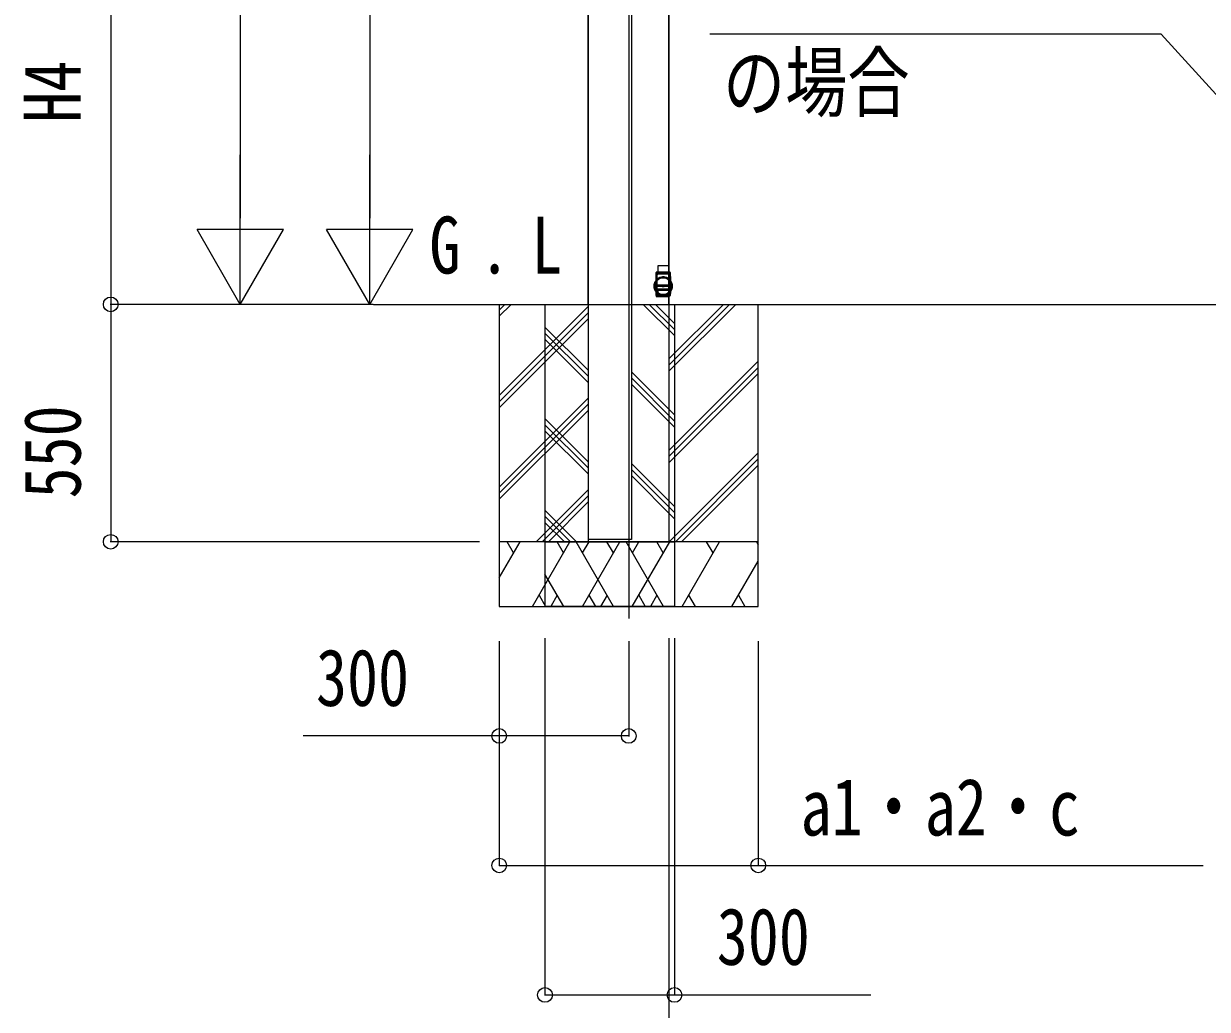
# Model space of a CAD drawing. Units: millimetres, scale not verified. Extents: x -16820 to 16820, y -11881 to 11886.
# Drawn here: x -2779 to -37, y -8227 to -5943 of the extents above; entities that cross this region are included whole.
import ezdxf
from ezdxf.enums import TextEntityAlignment as Align

# ---------------------------------------------------------------- set-up
doc = ezdxf.new("R2010")
doc.units = ezdxf.units.MM
doc.header["$LTSCALE"] = 60
for name, color, linetype in [('0-2_USER1', 3, 'Continuous'), ('0-4_YKK_12', 2, 'Continuous'), ('0-6_YKK_A1', 4, 'Continuous'), ('0-7_YKK_D', 6, 'Continuous')]:
    doc.layers.add(name, color=color, linetype=linetype)
doc.styles.add('ＭＳ ゴシック', font='')
doc.styles.get('ＭＳ ゴシック').set_extended_font_data('MS Gothic')

msp = doc.modelspace()

# ---------------------------------------------------------------- linework, layer by layer
at = {"layer": '0-4_YKK_12'}
msp.add_line((-1377.17, -3868.3), (-1377.17, -7321.28), dxfattribs=at)
at = {"layer": '0-6_YKK_A1'}
for p, q in [((-1471.17, -6593.8), (-1471.17, -3875.63)), ((-1284.47, -6593.8), (-1284.47, -4077.2)), ((-1283.17, -6593.8), (-1283.17, -4395.25)), ((-1312.97, -6518.8), (-1313.97, -6518.8)), ((-1313.97, -6518.8), (-1313.97, -6575.8)), ((-1313.97, -6518.8), (-1312.97, -6518.8)), ((-1284.57, -6518.8), (-1313.97, -6518.8)), ((-1312.69, -6519.6), (-1312.84, -6536.89)), ((-1312.69, -6519.6), (-1312.69, -6519.3)), ((-1312.69, -6519.3), (-1312.69, -6519.6)), ((-1312.69, -6519.3), (-1281.95, -6519.3)), ((-1312.07, -6536.11), (-1312.07, -6519.3)), ((-1312.07, -6519.3), (-1282.57, -6519.3)), ((-1312.07, -6519.3), (-1312.07, -6549.8)), ((-1310.57, -6524.3), (-1312.07, -6524.3)), ((-1312.07, -6524.3), (-1312.07, -6558.96)), ((-1312.07, -6524.3), (-1312.07, -6536.11)), ((-1312.07, -6549.3), (-1312.07, -6524.3)), ((-1312.07, -6539.03), (-1312.07, -6524.3)), ((-1311.97, -6523.3), (-1311.56, -6523.3)), ((-1311.56, -6523.3), (-1306.92, -6523.3)), ((-1310.67, -6523.3), (-1310.97, -6523.3)), ((-1310.07, -6504.8), (-1310.07, -6523.8)), ((-1285.07, -6504.3), (-1309.57, -6504.3)), ((-1307.38, -6523.3), (-1307.6, -6523.3)), ((-1306.67, -6523.3), (-1306.92, -6523.3)), ((-1306.92, -6523.3), (-1306.67, -6523.3)), ((-1306.35, -6523.3), (-1306.56, -6523.3)), ((-1304.43, -6523.3), (-1304.25, -6523.3)), ((-1304.25, -6523.3), (-1303.7, -6523.3)), ((-1303.7, -6523.3), (-1303.51, -6523.3)), ((-1301.38, -6523.3), (-1301.6, -6523.3)), ((-1300.35, -6523.3), (-1300.56, -6523.3)), ((-1296.07, -6523.3), (-1296.97, -6523.3)), ((-1296.07, -6523.3), (-1296.97, -6523.3)), ((-1293.37, -6523.3), (-1296.67, -6523.3)), ((-1293.96, -6523.3), (-1294.11, -6523.3)), ((-1293.37, -6523.3), (-1293.07, -6523.3)), ((-1293.07, -6518.8), (-1292.77, -6518.8)), ((-1292.77, -6518.8), (-1292.47, -6518.8)), ((-1292.27, -6518.8), (-1291.77, -6518.8)), ((-1291.77, -6518.8), (-1291.47, -6518.8)), ((-1285.57, -6518.8), (-1285.27, -6518.8)), ((-1285.27, -6518.8), (-1284.97, -6518.8)), ((-1284.97, -6518.8), (-1285.27, -6518.8)), ((-1284.57, -6518.8), (-1284.97, -6518.8)), ((-1284.57, -6504.8), (-1284.57, -6523.8)), ((-1284.27, -6518.8), (-1284.57, -6518.8)), ((-1284.57, -6518.8), (-1284.27, -6518.8)), ((-1284.47, -6523.3), (-1284.17, -6523.3)), ((-1284.17, -6523.3), (-1284.47, -6523.3)), ((-1284.47, -6523.3), (-1284.17, -6523.3)), ((-1284.17, -6523.3), (-1284.47, -6523.3)), ((-1284.17, -6523.3), (-1283.87, -6523.3)), ((-1282.57, -6524.3), (-1284.07, -6524.3)), ((-1282.97, -6523.3), (-1283.27, -6523.3)), ((-1283.27, -6523.3), (-1282.97, -6523.3)), ((-1282.57, -6536.11), (-1282.57, -6519.3)), ((-1282.57, -6519.3), (-1282.57, -6549.8)), ((-1282.57, -6524.3), (-1282.57, -6558.96)), ((-1282.57, -6539.03), (-1282.57, -6524.3)), ((-1282.57, -6524.3), (-1282.57, -6536.11)), ((-1281.95, -6519.6), (-1281.95, -6519.3)), ((-1281.95, -6519.3), (-1281.95, -6519.6)), ((-1281.8, -6536.89), (-1281.95, -6519.6)), ((-1318.67, -6551.55), (-1313.97, -6551.55)), ((-1313.97, -6551.55), (-1313.78, -6573.5)), ((-1313.85, -6565.06), (-1313.97, -6551.55)), ((-1313.97, -6551.55), (-1312.97, -6551.55)), ((-1313.85, -6538.01), (-1313.85, -6538.04)), ((-1312.07, -6564.07), (-1312.07, -6539.03)), ((-1282.57, -6549.3), (-1312.07, -6549.3)), ((-1312.07, -6549.3), (-1312.07, -6549.8)), ((-1312.07, -6549.8), (-1282.57, -6549.8)), ((-1282.57, -6552.3), (-1312.07, -6552.3)), ((-1312.07, -6573.8), (-1312.07, -6552.3)), ((-1299.82, -6530.34), (-1299.82, -6532.36)), ((-1299.82, -6549.8), (-1299.82, -6552.3)), ((-1299.82, -6549.8), (-1294.82, -6549.8)), ((-1299.8, -6552.3), (-1294.84, -6552.3)), ((-1294.82, -6532.36), (-1294.82, -6530.35)), ((-1294.82, -6552.3), (-1294.82, -6549.8)), ((-1282.57, -6539.03), (-1282.57, -6564.07)), ((-1282.57, -6552.3), (-1282.57, -6573.8)), ((-1281.67, -6551.55), (-1281.86, -6573.5)), ((-1281.67, -6551.55), (-1280.67, -6551.55)), ((-1280.86, -6573.5), (-1280.67, -6551.55)), ((-1280.67, -6551.55), (-1280.79, -6538.04)), ((-1280.79, -6565.06), (-1280.67, -6551.55)), ((-1280.67, -6551.55), (-1275.97, -6551.55)), ((-1313.97, -6575.8), (-1312.97, -6575.8)), ((-1312.97, -6575.8), (-1313.97, -6575.8)), ((-1313.97, -6575.8), (-1284.57, -6575.8)), ((-1313.85, -6565.09), (-1313.85, -6565.06)), ((-1313.78, -6573.5), (-1313.85, -6565.09)), ((-1312.97, -6575.8), (-1293.07, -6575.8)), ((-1312.78, -6573.8), (-1312.78, -6573.5)), ((-1312.78, -6573.5), (-1312.78, -6573.8)), ((-1312.07, -6570.86), (-1312.07, -6558.96)), ((-1312.07, -6559.05), (-1310.07, -6559.05)), ((-1310.07, -6561.1), (-1312.07, -6561.1)), ((-1312.07, -6561.1), (-1312.07, -6573.8)), ((-1312.07, -6564.07), (-1312.07, -6570.86)), ((-1312.07, -6573.45), (-1312.07, -6566.99)), ((-1312.07, -6573.8), (-1312.07, -6566.99)), ((-1282.57, -6573.8), (-1312.07, -6573.8)), ((-1310.07, -6573.8), (-1312.07, -6573.8)), ((-1310.07, -6558.73), (-1310.07, -6558.23)), ((-1310.07, -6561.19), (-1310.07, -6561.1)), ((-1310.07, -6561.1), (-1310.07, -6573.8)), ((-1310.07, -6561.19), (-1284.57, -6561.19)), ((-1310.07, -6573.8), (-1310.07, -6561.19)), ((-1310.07, -6570.64), (-1300.46, -6570.64)), ((-1310.07, -6573.8), (-1284.57, -6573.8)), ((-1293.07, -6575.8), (-1292.77, -6575.8)), ((-1292.77, -6575.8), (-1293.07, -6575.8)), ((-1292.77, -6575.8), (-1292.47, -6575.8)), ((-1292.47, -6575.8), (-1292.77, -6575.8)), ((-1292.47, -6575.8), (-1292.27, -6575.8)), ((-1292.27, -6575.8), (-1291.77, -6575.8)), ((-1291.77, -6575.8), (-1292.27, -6575.8)), ((-1291.77, -6575.8), (-1291.47, -6575.8)), ((-1291.47, -6575.8), (-1291.77, -6575.8)), ((-1291.47, -6575.8), (-1285.57, -6575.8)), ((-1285.57, -6575.8), (-1285.27, -6575.8)), ((-1285.27, -6575.8), (-1285.57, -6575.8)), ((-1284.97, -6575.8), (-1285.27, -6575.8)), ((-1285.27, -6575.8), (-1284.97, -6575.8)), ((-1284.57, -6575.8), (-1284.97, -6575.8)), ((-1284.57, -6558.23), (-1284.57, -6558.73)), ((-1284.57, -6559.54), (-1284.57, -6559.05)), ((-1284.57, -6561.1), (-1284.57, -6573.8)), ((-1282.57, -6561.1), (-1284.57, -6561.1)), ((-1284.57, -6561.19), (-1284.57, -6561.1)), ((-1284.57, -6573.8), (-1284.57, -6561.19)), ((-1284.57, -6571.46), (-1284.57, -6570.64)), ((-1282.57, -6573.8), (-1284.57, -6573.8)), ((-1282.57, -6561.1), (-1282.57, -6573.8)), ((-1282.57, -6566.99), (-1282.57, -6573.8)), ((-1281.86, -6573.5), (-1281.8, -6566.21)), ((-1281.86, -6573.8), (-1281.86, -6573.5)), ((-1281.86, -6573.5), (-1281.86, -6573.8)), ((-1281.86, -6573.8), (-1281.16, -6573.8)), ((-1280.79, -6565.09), (-1280.86, -6573.5)), ((-1280.79, -6565.09), (-1280.79, -6565.06)), ((-1968.35, -6593.8), (691.57, -6593.8)), ((-1677.17, -6593.8), (-1677.17, -7293.8)), ((-1677.17, -6621.18), (-1649.79, -6593.8)), ((-1677.17, -6607.04), (-1663.93, -6593.8)), ((-1677.17, -6805.03), (-1471.17, -6599.03)), ((-1571.17, -6593.73), (-1571.17, -7293.73)), ((-1471.17, -6593.8), (-1471.17, -7143.8)), ((-1271.17, -6666.19), (-1343.64, -6593.73)), ((-1271.17, -6652.05), (-1329.49, -6593.73)), ((-1271.17, -6637.91), (-1315.35, -6593.73)), ((-1284.47, -6593.8), (-1284.47, -7143.8)), ((-1283.17, -6747.68), (-1129.29, -6593.8)), ((-1283.17, -6733.54), (-1143.43, -6593.8)), ((-1283.17, -6719.4), (-1157.58, -6593.8)), ((-1271.17, -6593.73), (-1271.17, -7293.73)), ((-1077.17, -7293.8), (-1077.17, -6593.8)), ((-1677.17, -6819.17), (-1471.17, -6613.17)), ((-1677.17, -6833.31), (-1471.17, -6627.31)), ((-1471.17, -6746.27), (-1571.17, -6646.27)), ((-1471.17, -6760.42), (-1571.17, -6660.42)), ((-1471.17, -6774.56), (-1571.17, -6674.56)), ((-1283.17, -6931.53), (-1077.17, -6725.53)), ((-1283.17, -6945.67), (-1077.17, -6739.67)), ((-1271.17, -6850.04), (-1371.17, -6750.04)), ((-1271.17, -6864.18), (-1371.17, -6764.18)), ((-1283.17, -6959.81), (-1077.17, -6753.81)), ((-1271.17, -6878.32), (-1371.17, -6778.32)), ((-1677.17, -7017.16), (-1471.17, -6811.16)), ((-1677.17, -7031.3), (-1471.17, -6825.3)), ((-1677.17, -7045.44), (-1471.17, -6839.44)), ((-1471.17, -6958.4), (-1571.17, -6858.4)), ((-1471.17, -6972.55), (-1571.17, -6872.55)), ((-1471.17, -6986.69), (-1571.17, -6886.69)), ((-1271.17, -7062.17), (-1371.17, -6962.17)), ((-1283.31, -7143.8), (-1077.17, -6937.66)), ((-1269.17, -7143.8), (-1077.17, -6951.8)), ((-1271.17, -7076.31), (-1371.17, -6976.31)), ((-1271.17, -7090.45), (-1371.17, -6990.45)), ((-1255.03, -7143.8), (-1077.17, -6965.94)), ((-1591.68, -7143.8), (-1471.17, -7023.29)), ((-1577.54, -7143.8), (-1471.17, -7037.43)), ((-1497.98, -7143.73), (-1571.17, -7070.54)), ((-1563.4, -7143.8), (-1471.17, -7051.58)), ((-1512.12, -7143.73), (-1571.17, -7084.68)), ((-1526.27, -7143.73), (-1571.17, -7098.82)), ((-1077.17, -7143.8), (-1677.17, -7143.8)), ((-1677.17, -7227.63), (-1628.77, -7143.8)), ((-1643.77, -7169.78), (-1658.77, -7143.8)), ((-1599.91, -7293.8), (-1513.3, -7143.8)), ((-1571.17, -7143.73), (-1271.17, -7143.73)), ((-1528.3, -7169.78), (-1543.31, -7143.8)), ((-1412.33, -7293.73), (-1498.93, -7143.73)), ((-1484.44, -7293.8), (-1397.83, -7143.8)), ((-1483.93, -7169.71), (-1468.93, -7143.73)), ((-1371.17, -7138.8), (-1471.17, -7138.8)), ((-1471.17, -7143.8), (-1284.47, -7143.8)), ((-1412.83, -7169.78), (-1427.84, -7143.8)), ((-1296.86, -7293.73), (-1383.46, -7143.73)), ((-1368.97, -7293.8), (-1282.36, -7143.8)), ((-1368.46, -7169.71), (-1353.46, -7143.73)), ((-1297.36, -7169.78), (-1312.37, -7143.8)), ((-1253.5, -7293.8), (-1166.89, -7143.8)), ((-1181.89, -7169.78), (-1196.89, -7143.8)), ((-1081.42, -7143.8), (-1077.17, -7151.16)), ((-1138.03, -7293.8), (-1077.17, -7188.4)), ((-1527.8, -7293.73), (-1571.17, -7218.6)), ((-1584.91, -7267.82), (-1569.91, -7293.8)), ((-1542.8, -7267.75), (-1557.8, -7293.73)), ((-1469.44, -7267.82), (-1454.44, -7293.8)), ((-1427.33, -7267.75), (-1442.33, -7293.73)), ((-1353.97, -7267.82), (-1338.97, -7293.8)), ((-1311.86, -7267.75), (-1326.86, -7293.73)), ((-1238.5, -7267.82), (-1223.5, -7293.8)), ((-1123.03, -7267.82), (-1108.03, -7293.8)), ((-1677.17, -7293.8), (-1077.17, -7293.8)), ((-1271.17, -7293.73), (-1571.17, -7293.73))]:
    msp.add_line(p, q, dxfattribs=at)
for points in [[(-1471.17, -3865.8), (-1471.17, -6588.8), (-1471.17, -7138.8)], [(-1371.17, -3865.8), (-1371.17, -6588.8), (-1371.17, -7138.8)], [(-1313.85, -6538.01), (-1313.69, -6519.6), (-1313.97, -6551.55), (-1313.85, -6538.04)], [(-1312.69, -6519.3), (-1313.39, -6519.3), (-1312.69, -6519.3)], [(-1285.27, -6518.8), (-1285.57, -6518.8), (-1291.47, -6518.8), (-1291.77, -6518.8), (-1292.27, -6518.8), (-1292.47, -6518.8), (-1292.77, -6518.8), (-1293.07, -6518.8), (-1312.97, -6518.8)], [(-1312.97, -6551.55), (-1312.69, -6519.6), (-1281.95, -6519.6), (-1281.67, -6551.55)], [(-1296.07, -6523.3), (-1294.11, -6523.3), (-1293.96, -6523.3), (-1284.47, -6523.3), (-1284.17, -6523.3), (-1284.47, -6523.3), (-1303.51, -6523.3), (-1303.7, -6523.3), (-1304.25, -6523.3), (-1304.43, -6523.3), (-1311.47, -6523.3), (-1311.97, -6523.3)], [(-1311.56, -6523.3), (-1311.97, -6523.3), (-1311.47, -6523.3)], [(-1310.97, -6523.3), (-1310.72, -6523.3), (-1306.09, -6523.3), (-1305.67, -6523.3), (-1306.09, -6523.3)], [(-1310.72, -6523.3), (-1310.97, -6523.3), (-1310.67, -6523.3), (-1307.6, -6523.3), (-1307.38, -6523.3), (-1306.56, -6523.3), (-1306.35, -6523.3), (-1301.6, -6523.3), (-1301.38, -6523.3), (-1300.56, -6523.3), (-1300.35, -6523.3), (-1284.47, -6523.3)], [(-1292.77, -6523.3), (-1293.07, -6523.3), (-1293.37, -6523.3)], [(-1293.07, -6523.3), (-1292.77, -6523.3), (-1284.47, -6523.3), (-1284.17, -6523.3), (-1284.47, -6523.3)], [(-1284.27, -6518.8), (-1284.57, -6518.8), (-1284.27, -6518.8)], [(-1283.27, -6523.3), (-1283.87, -6523.3), (-1284.17, -6523.3)], [(-1282.57, -6549.8), (-1282.57, -6549.3), (-1282.57, -6524.3)], [(-1281.95, -6519.3), (-1281.25, -6519.3), (-1281.95, -6519.3)], [(-1280.67, -6551.55), (-1280.95, -6519.6), (-1280.79, -6538.01), (-1280.79, -6538.04)], [(-1312.78, -6573.5), (-1312.97, -6551.55), (-1281.67, -6551.55)], [(-1312.78, -6573.8), (-1313.48, -6573.8), (-1312.78, -6573.8)], [(-1312.84, -6566.21), (-1312.78, -6573.5), (-1281.86, -6573.5)], [(-1281.16, -6573.8), (-1281.86, -6573.8), (-1312.78, -6573.8)], [(-1282.57, -6573.45), (-1312.07, -6573.45), (-1312.07, -6561.1)], [(-1310.07, -6559.54), (-1311.57, -6559.54), (-1311.57, -6571.46)], [(-1310.07, -6571.46), (-1311.57, -6571.46), (-1311.57, -6564.64)], [(-1310.07, -6558.23), (-1284.57, -6558.23), (-1284.57, -6559.05), (-1282.58, -6559.05)], [(-1310.07, -6558.23), (-1310.07, -6559.05), (-1310.07, -6559.54), (-1310.07, -6571.46)], [(-1284.57, -6570.64), (-1284.57, -6558.73), (-1310.07, -6558.73)], [(-1310.07, -6571.46), (-1310.07, -6570.64), (-1310.07, -6558.73)], [(-1300.46, -6570.64), (-1294.19, -6570.64), (-1284.57, -6570.64)], [(-1283.07, -6571.46), (-1283.07, -6559.54), (-1284.57, -6559.54), (-1284.57, -6571.46)], [(-1283.07, -6564.64), (-1283.07, -6571.46), (-1284.57, -6571.46)], [(-1284.27, -6575.8), (-1284.57, -6575.8), (-1284.27, -6575.8)], [(-1284.27, -6575.8), (-1284.57, -6575.8), (-1284.27, -6575.8)], [(-1282.57, -6558.96), (-1282.57, -6570.86), (-1282.57, -6564.07)], [(-1282.57, -6566.99), (-1282.57, -6573.45), (-1282.57, -6561.1)]]:
    msp.add_lwpolyline(points, dxfattribs=at)
for points in [[(-1294.82, -6530.35), (-1294.96, -6530.33), (-1295.37, -6530.29), (-1295.99, -6530.24), (-1296.77, -6530.21), (-1297.6, -6530.2), (-1298.41, -6530.23), (-1299.09, -6530.27), (-1299.57, -6530.32), (-1299.81, -6530.35), (-1299.76, -6530.34), (-1299.44, -6530.31), (-1298.89, -6530.26), (-1298.15, -6530.22), (-1297.32, -6530.2), (-1296.5, -6530.22), (-1295.77, -6530.26), (-1295.21, -6530.3), (-1294.89, -6530.34)], [(-1294.82, -6532.36), (-1294.96, -6532.34), (-1295.36, -6532.3), (-1295.99, -6532.25), (-1296.77, -6532.21), (-1297.6, -6532.2), (-1298.4, -6532.23), (-1299.08, -6532.28), (-1299.57, -6532.33), (-1299.81, -6532.36), (-1299.76, -6532.35), (-1299.45, -6532.32), (-1298.89, -6532.26), (-1298.16, -6532.22), (-1297.33, -6532.2), (-1296.51, -6532.22), (-1295.78, -6532.26), (-1295.21, -6532.32), (-1294.89, -6532.35)]]:
    msp.add_lwpolyline(points, close=True, dxfattribs=at)
for radius in [21.01, 20.71, 19.35]:
    msp.add_circle((-1297.32, -6551.55), radius, dxfattribs=at)
for centre, radius, start, end in [((-1313.39, -6519.6), 0.3, 90, 179.5), ((-1313.39, -6519.6), 0.3, 90, 179.5), ((-1310.57, -6523.8), 0.5, 270, 0), ((-1310.57, -6523.8), 0.5, 270, 0), ((-1310.57, -6523.8), 0.5, 270, 0), ((-1310.57, -6523.8), 0.5, 270, 0), ((-1309.57, -6504.8), 0.5, 90, 180), ((-1309.57, -6504.8), 0.5, 90, 180), ((-1309.57, -6504.8), 0.5, 90, 180), ((-1309.57, -6504.8), 0.5, 90, 180), ((-1285.07, -6504.8), 0.5, 0, 90), ((-1285.07, -6504.8), 0.5, 0, 90), ((-1285.07, -6504.8), 0.5, 0, 90), ((-1285.07, -6504.8), 0.5, 0, 90), ((-1284.07, -6523.8), 0.5, 180, 270), ((-1284.07, -6523.8), 0.5, 180, 270), ((-1284.07, -6523.8), 0.5, 180, 270), ((-1284.07, -6523.8), 0.5, 180, 270), ((-1281.25, -6519.6), 0.3, 0.5, 90), ((-1281.25, -6519.6), 0.3, 0.5, 90), ((-1297.32, -6551.55), 21.35, 140.74511, 179.99127), ((-1297.32, -6551.55), 21.35, 180.00873, 219.25489), ((-1297.32, -6551.55), 19.35, 139.66507, 220.33493), ((-1326.15, -6525.92), 17.24, 315.49151, 320.50828), ((-1297.32, -6551.55), 21.35, 43.36205, 136.63795), ((-1297.32, -6551.55), 21.35, 46.30126, 133.69874), ((-1297.32, -6551.55), 21.35, 46.30126, 133.69874), ((-1297.32, -6551.55), 19.35, 40.33493, 139.66507), ((-1297.32, -6551.55), 19.35, 319.66507, 40.33493), ((-1302.54, -6556.57), 28.59, 40.48787, 43.51234), ((-1297.32, -6551.55), 21.35, 0.00873, 39.25489), ((-1297.32, -6551.55), 21.35, 320.74511, 359.99127), ((-1292.11, -6546.53), 28.59, 220.48787, 223.51234), ((-1313.48, -6573.5), 0.3, 180.5, 270), ((-1313.48, -6573.5), 0.3, 180.5, 270), ((-1297.32, -6551.55), 21.35, 223.36205, 316.63795), ((-1297.32, -6551.55), 19.35, 220.33493, 222.57146), ((-1297.32, -6551.55), 21.35, 226.30126, 313.69874), ((-1297.32, -6551.55), 21.35, 226.30126, 313.69874), ((-1297.32, -6551.55), 19.35, 222.57146, 260.67495), ((-1297.32, -6551.55), 19.35, 260.67495, 279.32505), ((-1297.32, -6551.55), 19.35, 279.32505, 317.42854), ((-1297.32, -6551.55), 19.35, 317.42854, 319.66507), ((-1268.5, -6577.18), 17.24, 135.49151, 140.50828), ((-1281.16, -6573.5), 0.3, 270, 359.5), ((-1281.16, -6573.5), 0.3, 270, 359.5)]:
    msp.add_arc(centre, radius, start, end, dxfattribs=at)
for centre, major_axis, ratio, start_param, end_param in [((-1312.69, -6519.6), (1, 0), 0.002618, 1.5708565, 3.1415767), ((-1312.69, -6519.6), (1, 0), 0.002618, 1.5708565, 3.1415767), ((-1281.95, -6519.6), (1, 0), 0.002618, 0.000016, 1.5707362), ((-1281.95, -6519.6), (1, 0), 0.002618, 0.000016, 1.5707362), ((-1312.78, -6573.5), (1, 0), 0.002618, 3.1416086, 4.7123288), ((-1312.78, -6573.5), (1, 0), 0.002618, 3.1416086, 4.7123288), ((-1311.57, -6558.96), (0, 0.508), 0.984808, 1.5707963, 1.7453293), ((-1311.57, -6570.86), (0, 0.596), 0.8391, 1.5707963, 3.1415927), ((-1311.57, -6559.05), (-0.383, 0.383), 0.8391, 0.8726646, 2.268928), ((-1283.07, -6559.05), (0.383, 0.383), 0.8391, 4.0142573, 5.4105207), ((-1283.07, -6570.86), (0, 0.596), 0.8391, 3.1415927, 4.712389), ((-1283.07, -6558.96), (0, -0.508), 0.984808, 1.3962634, 1.5707963), ((-1281.86, -6573.5), (1, 0), 0.002618, 4.7124491, 6.2831693), ((-1281.86, -6573.5), (1, 0), 0.002618, 4.7124491, 6.2831693)]:
    msp.add_ellipse(centre, major_axis=major_axis, ratio=ratio, start_param=start_param, end_param=end_param, dxfattribs=at)
at = {"layer": '0-7_YKK_D'}
for p, q in [((-2277.17, -4070.8), (-2277.17, -6393.8)), ((-1977.17, -4293.8), (-1977.17, -6393.8)), ((-2577.17, -5541.13), (-2577.17, -6593.8)), ((-2277.17, -6593.8), (-2277.17, -6247.39)), ((-1977.17, -6593.8), (-1977.17, -6247.39)), ((-2277.17, -6593.8), (-2377.17, -6420.59)), ((-2177.17, -6420.59), (-2377.17, -6420.59)), ((-2277.17, -6593.8), (-2177.17, -6420.59)), ((-1977.17, -6593.8), (-2077.17, -6420.59)), ((-1877.17, -6420.59), (-2077.17, -6420.59)), ((-1977.17, -6593.8), (-1877.17, -6420.59)), ((-1969.35, -6593.8), (-2578.17, -6593.8)), ((-1969.35, -6593.8), (-2578.17, -6593.8)), ((-2577.17, -6593.8), (-2577.17, -7143.8)), ((-1723.18, -7143.8), (-2578.17, -7143.8)), ((-1677.17, -7373.98), (-1677.17, -7894.8)), ((-1677.17, -7373.98), (-1677.17, -7594.8)), ((-1571.17, -7366.76), (-1571.17, -8194.8)), ((-1377.17, -7373.98), (-1377.17, -7594.8)), ((-1284.47, -7367.36), (-1284.47, -8494.8)), ((-1271.17, -7366.76), (-1271.17, -8194.8)), ((-1077.17, -7373.98), (-1077.17, -7894.8))]:
    msp.add_line(p, q, dxfattribs=at)
for points in [[(227.33, -6374.73), (181.51, -6324.49), (-144.24, -5967.34), (-1189.23, -5967.34)], [(-1377.17, -7593.8), (-1677.17, -7593.8), (-2131.57, -7593.8)], [(-1677.17, -7893.8), (-1077.17, -7893.8), (-46.77, -7893.8)], [(-1571.17, -8193.8), (-1271.17, -8193.8), (-816.77, -8193.8)]]:
    msp.add_lwpolyline(points, dxfattribs=at)
for centre in [(-2577.17, -6593.8), (-2577.17, -7143.8), (-1677.17, -7593.8), (-1377.17, -7593.8), (-1677.17, -7893.8), (-1077.17, -7893.8), (-1571.17, -8193.8), (-1271.17, -8193.8)]:
    msp.add_circle(centre, 17, dxfattribs=at)

# ---------------------------------------------------------------- texts
at = {"layer": '0-2_USER1', "style": 'ＭＳ ゴシック', "width": 0.8}
for s, p in [('G', (-1839, -6561.8)), ('L', (-1602.58, -6561.8)), ('.', (-1723.8, -6561.8))]:
    msp.add_text(s, height=132, dxfattribs=at).set_placement(p, align=Align.BOTTOM_LEFT)
at = {"layer": '0-7_YKK_D', "style": 'ＭＳ ゴシック', "width": 0.8}
for s, p in [('の場合', (-1158.82, -6184.83)), ('300', (-2101.57, -7563.8)), ('a1・a2・c', (-979.17, -7863.8)), ('300', (-1173.17, -8163.8))]:
    msp.add_text(s, height=132, dxfattribs=at).set_placement(p, align=Align.BOTTOM_LEFT)
for s, p in [('H4', (-2607.17, -6173.07)), ('550', (-2607.17, -7043.33))]:
    msp.add_text(s, height=132, rotation=90, dxfattribs=at).set_placement(p, align=Align.BOTTOM_LEFT)

doc.saveas('drawing.dxf')
